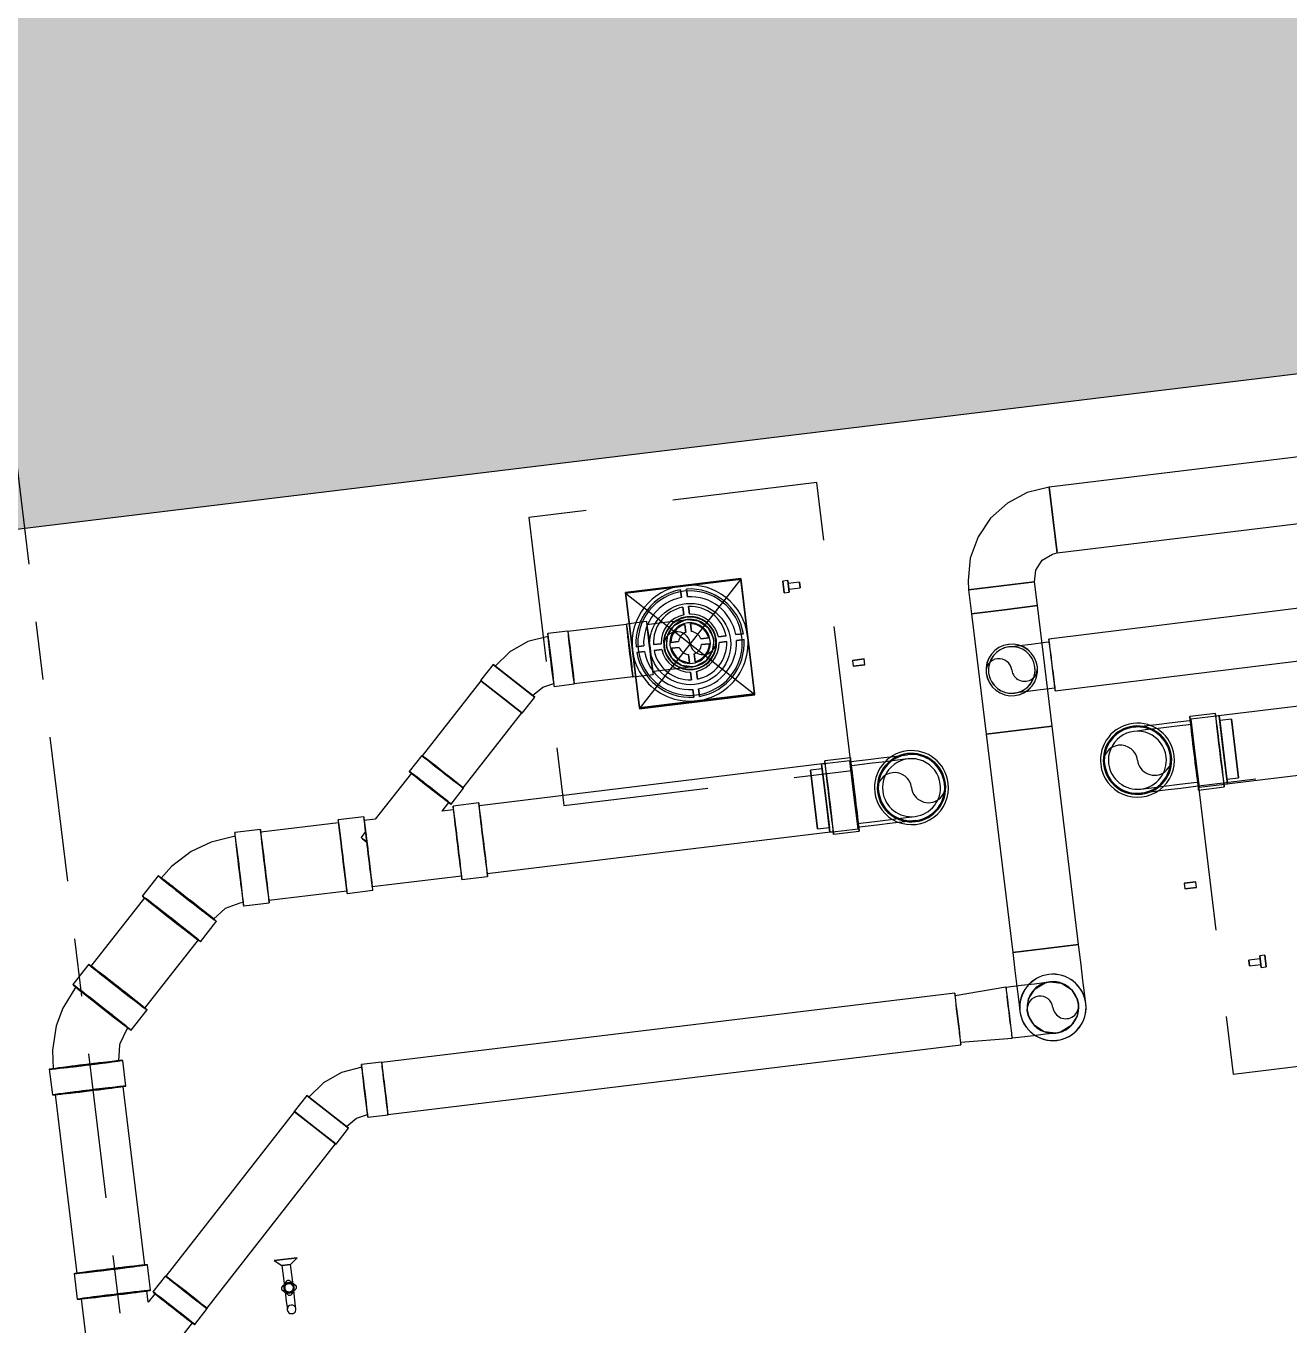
# Model space of a CAD drawing. Header units: millimetres. Extents: x 400392 to 401374, y 4543900 to 4544115.
# Drawn here: x 400461.43 to 400463.606, y 4544095.099 to 4544097.337 of the extents above; entities that cross this region are included whole.
import ezdxf

# ---------------------------------------------------------------- set-up
doc = ezdxf.new("R2010")
doc.units = ezdxf.units.MM
for name, pattern in [('AKS', [3, 2.5, -0.25, 0, -0.25]), ('CENTER', [2, 1.25, -0.25, 0.25, -0.25]), ('CIZGI', [0.4, 0.25, -0.15])]:
    doc.linetypes.add(name, pattern=pattern)
doc.layers.add('A-DETL-GENF', color=92, linetype='Continuous', lineweight=9)
for name, color, linetype in [('aks prota', 2, 'AKS'), ('kolon tarama prota', 252, 'Continuous'), ('perde prota', 1, 'Continuous'), ('PRT-MI-a_fit_drainage', 10, 'Continuous'), ('skesit prota', 7, 'Continuous')]:
    doc.layers.add(name, color=color, linetype=linetype)

# ---------------------------------------------------------------- blocks, each defined once
blk = doc.blocks.new('+24.06 mekanik')
at = {"layer": 'kolon tarama prota', "color": 253}
for p, q in [((2923.8, 171092.6), (2925.5, 165604.4)), ((3039.8, 165604.4), (3038.1, 171092.6)), ((3182.8, 167063.8), (3185.3, 165572.3)), ((3275.3, 165572.5), (3272.8, 167063.9)), ((3351.9, 166459.3), (3351.9, 165841.7)), ((3469.9, 165841.7), (3469.9, 166459.3)), ((3360, 165868.2), (3360, 165847.7)), ((3462, 165868.2), (3360, 165868.2)), ((3360, 165868.2), (3462, 165868.2)), ((3462, 165847.7), (3462, 165868.2)), ((3771, 165876), (3771, 165867.3)), ((3791, 165876), (3771, 165876)), ((3771, 165876), (3791, 165876)), ((3791, 165867.3), (3771, 165867.3)), ((3771, 165867.3), (3791, 165867.3)), ((3776, 165867.3), (3776, 165847.7)), ((3786, 165867.3), (3776, 165867.3)), ((3776, 165867.3), (3786, 165867.3)), ((3786, 165847.7), (3786, 165867.3)), ((3791, 165867.3), (3791, 165876)), ((3347.2, 165841.7), (3347.2, 165797.2)), ((3352, 165847.7), (3352, 165798.6)), ((3352, 165847.7), (3411, 165847.7)), ((3411, 165847.7), (3352, 165847.7)), ((3462, 165847.7), (3360, 165847.7)), ((3360, 165847.7), (3462, 165847.7)), ((3411, 165847.7), (3470, 165847.7)), ((3470, 165847.7), (3411, 165847.7)), ((3470, 165798.6), (3470, 165847.7)), ((3474.7, 165797.2), (3474.7, 165841.7)), ((3786, 165847.7), (3776, 165847.7)), ((3776, 165847.7), (3786, 165847.7)), ((3352, 165798.6), (3411, 165798.6)), ((3411, 165798.6), (3352, 165798.6)), ((3410.9, 165798.6), (3410.9, 165798.6)), ((3410.9, 165798.6), (3410.9, 165798.6)), ((3411, 165798.6), (3470, 165798.6)), ((3470, 165798.6), (3411, 165798.6)), ((3641, 165773.2), (3631, 165773.2)), ((3631, 165753.2), (3631, 165773.2)), ((3631, 165773.2), (3631, 165753.2)), ((3631, 165753.2), (3641, 165753.2)), ((3641, 165753.2), (3641, 165773.2)), ((3641, 165773.2), (3641, 165753.2)), ((3347.2, 165698.8), (3347.2, 165698.8)), ((3474.7, 165698.8), (3474.7, 165698.8)), ((2925.5, 165604.4), (2982.6, 165604.4)), ((2982.6, 165604.4), (2925.5, 165604.4)), ((2925.5, 165604.4), (3039.8, 165604.4)), ((3039.8, 165604.4), (2925.5, 165604.4)), ((2982.6, 165604.4), (3039.8, 165604.4)), ((3039.8, 165604.4), (2982.6, 165604.4)), ((3125.7, 165559.6), (3084.7, 165559.6)), ((3084.7, 165559.6), (3084.7, 165502.5)), ((3084.7, 165502.5), (3084.7, 165559.6)), ((3084.7, 165445.3), (3084.7, 165559.6)), ((3084.7, 165559.6), (3084.7, 165445.3)), ((3335.1, 165559.7), (3125.7, 165559.6)), ((3125.7, 165559.6), (3125.8, 165502.5)), ((3125.8, 165502.5), (3125.7, 165559.6)), ((3714.2, 165559.8), (3335.1, 165559.7)), ((3335.1, 165559.7), (3335.2, 165502.5)), ((3335.2, 165502.5), (3335.1, 165559.7)), ((3714.2, 165559.8), (3714.2, 165502.7)), ((3714.2, 165502.7), (3714.2, 165559.8)), ((3084.7, 165502.5), (3084.7, 165445.3)), ((3084.7, 165445.3), (3084.7, 165502.5)), ((3125.8, 165502.5), (3125.8, 165445.3)), ((3125.8, 165445.3), (3125.8, 165502.5)), ((3125.8, 165502.5), (3125.8, 165502.5)), ((3125.8, 165502.5), (3125.8, 165502.5)), ((3335.2, 165502.5), (3335.2, 165502.5)), ((3335.2, 165502.5), (3335.2, 165502.5)), ((3335.2, 165502.5), (3335.2, 165445.4)), ((3335.2, 165445.4), (3335.2, 165502.5)), ((3714.2, 165502.7), (3714.2, 165445.5)), ((3714.2, 165445.5), (3714.2, 165502.7)), ((3714.2, 165502.7), (3714.2, 165502.7)), ((3714.2, 165502.7), (3714.2, 165502.7)), ((3084.7, 165445.3), (3125.8, 165445.3)), ((3125.8, 165445.3), (3335.2, 165445.4)), ((3335.2, 165445.4), (3714.2, 165445.5)), ((3771.7, 165426.7), (3776, 165337.7)), ((3856.4, 165337.7), (3860.6, 165426.7)), ((3771.2, 165337.7), (3771.1, 164343)), ((3861.1, 164343), (3861.2, 165337.7)), ((3347.1, 165306.5), (3347.1, 165306.5)), ((3474.6, 165306.5), (3474.6, 165306.5)), ((3190.9, 165252.2), (3181, 165252.2)), ((3181, 165252.2), (3181, 165232.2)), ((3181, 165232.2), (3181, 165252.2)), ((3190.9, 165252.2), (3190.9, 165232.2)), ((3190.9, 165232.2), (3190.9, 165252.2)), ((3181, 165232.2), (3190.9, 165232.2)), ((3347.1, 165208.1), (3347.1, 165163.6)), ((3352, 165206.5), (3352, 165157.7)), ((3352, 165206.5), (3411, 165206.5)), ((3411, 165206.5), (3352, 165206.5)), ((3411, 165206.5), (3470, 165206.5)), ((3470, 165206.5), (3411, 165206.5)), ((3411, 165206.5), (3411, 165206.5)), ((3411, 165206.5), (3411, 165206.5)), ((3470, 165157.7), (3470, 165206.5)), ((3474.6, 165163.6), (3474.6, 165208.1)), ((3036, 165157.7), (3036, 165138)), ((3036, 165157.7), (3046, 165157.7)), ((3046, 165157.7), (3036, 165157.7)), ((3046, 165138), (3046, 165157.7)), ((3351.9, 165163.6), (3351.9, 164562.9)), ((3352, 165157.7), (3411, 165157.7)), ((3411, 165157.7), (3352, 165157.7)), ((3360, 165157.7), (3360, 165137.2)), ((3360, 165157.7), (3462, 165157.7)), ((3462, 165157.7), (3360, 165157.7)), ((3411, 165157.7), (3470, 165157.7)), ((3470, 165157.7), (3411, 165157.7)), ((3462, 165137.2), (3462, 165157.7)), ((3469.9, 164562.9), (3469.9, 165163.6)), ((3031, 165138), (3031, 165129.4)), ((3031, 165138), (3051, 165138)), ((3051, 165138), (3031, 165138)), ((3031, 165129.4), (3051, 165129.4)), ((3051, 165129.4), (3031, 165129.4)), ((3036, 165138), (3046, 165138)), ((3046, 165138), (3036, 165138)), ((3051, 165129.4), (3051, 165138)), ((3360, 165137.2), (3462, 165137.2)), ((3462, 165137.2), (3360, 165137.2)), ((3217.7, 165057.7), (3017.7, 165057.7)), ((3017.7, 165057.7), (3017.7, 164857.7)), ((3017.7, 164857.7), (3017.7, 165057.7)), ((3017.7, 165057.7), (3217.7, 165057.7)), ((3017.7, 165057.7), (3017.7, 165057.7)), ((3217.7, 164857.7), (3217.7, 165057.7)), ((3217.7, 165057.7), (3217.7, 164857.7)), ((3217.7, 165057.7), (3217.7, 165057.7)), ((3112.7, 165050.9), (3112.7, 165037.6)), ((3112.7, 165037.6), (3112.7, 165050.9)), ((3112.7, 165050.9), (3112.7, 165050.9)), ((3112.7, 165037.6), (3112.7, 165037.6)), ((3122.7, 165037.6), (3122.7, 165050.9)), ((3122.7, 165050.9), (3122.7, 165037.6)), ((3122.7, 165050.9), (3122.7, 165050.9)), ((3122.7, 165037.6), (3122.7, 165037.6)), ((3112.7, 165020.9), (3112.7, 165007.5)), ((3112.7, 165007.5), (3112.7, 165020.9)), ((3112.7, 165020.9), (3112.7, 165020.9)), ((3122.7, 165007.5), (3122.7, 165020.9)), ((3122.7, 165020.9), (3122.7, 165007.5)), ((3122.7, 165020.9), (3122.7, 165020.9)), ((3112.7, 165007.5), (3112.7, 165007.5)), ((3112.7, 164990.7), (3112.7, 164977.1)), ((3112.7, 164977.1), (3112.7, 164990.7)), ((3112.7, 164990.7), (3112.7, 164990.7)), ((3122.7, 165007.5), (3122.7, 165007.5)), ((3122.7, 164977.1), (3122.7, 164990.7)), ((3122.7, 164990.7), (3122.7, 164977.1)), ((3122.7, 164990.7), (3122.7, 164990.7)), ((3112.7, 164977.1), (3112.7, 164977.1)), ((3122.7, 164977.1), (3122.7, 164977.1)), ((3037.9, 164962.7), (3024.5, 164962.7)), ((3024.5, 164962.7), (3037.9, 164962.7)), ((3024.5, 164962.7), (3024.5, 164962.7)), ((3024.5, 164952.7), (3037.9, 164952.7)), ((3037.9, 164952.7), (3024.5, 164952.7)), ((3024.5, 164952.7), (3024.5, 164952.7)), ((3037.9, 164962.7), (3037.9, 164962.7)), ((3037.9, 164952.7), (3037.9, 164952.7)), ((3068, 164962.7), (3054.6, 164962.7)), ((3054.6, 164962.7), (3068, 164962.7)), ((3054.6, 164962.7), (3054.6, 164962.7)), ((3054.6, 164952.7), (3068, 164952.7)), ((3068, 164952.7), (3054.6, 164952.7)), ((3054.6, 164952.7), (3054.6, 164952.7)), ((3068, 164962.7), (3068, 164962.7)), ((3068, 164952.7), (3068, 164952.7)), ((3098.4, 164962.7), (3084.8, 164962.7)), ((3084.8, 164962.7), (3098.4, 164962.7)), ((3084.8, 164962.7), (3084.8, 164962.7)), ((3084.8, 164952.7), (3098.4, 164952.7)), ((3098.4, 164952.7), (3084.8, 164952.7)), ((3084.8, 164952.7), (3084.8, 164952.7)), ((3098.4, 164962.7), (3098.4, 164962.7)), ((3098.4, 164952.7), (3098.4, 164952.7)), ((3150.7, 164962.7), (3137.1, 164962.7)), ((3137.1, 164962.7), (3150.7, 164962.7)), ((3137.1, 164962.7), (3137.1, 164962.7)), ((3137.1, 164952.7), (3150.7, 164952.7)), ((3150.7, 164952.7), (3137.1, 164952.7)), ((3137.1, 164952.7), (3137.1, 164952.7)), ((3150.7, 164962.7), (3150.7, 164962.7)), ((3150.7, 164952.7), (3150.7, 164952.7)), ((3180.9, 164962.7), (3167.5, 164962.7)), ((3167.5, 164962.7), (3180.9, 164962.7)), ((3167.5, 164962.7), (3167.5, 164962.7)), ((3167.5, 164952.7), (3180.9, 164952.7)), ((3180.9, 164952.7), (3167.5, 164952.7)), ((3167.5, 164952.7), (3167.5, 164952.7)), ((3180.9, 164962.7), (3180.9, 164962.7)), ((3180.9, 164952.7), (3180.9, 164952.7)), ((3210.9, 164962.7), (3197.6, 164962.7)), ((3197.6, 164962.7), (3210.9, 164962.7)), ((3197.6, 164962.7), (3197.6, 164962.7)), ((3197.6, 164952.7), (3210.9, 164952.7)), ((3210.9, 164952.7), (3197.6, 164952.7)), ((3197.6, 164952.7), (3197.6, 164952.7)), ((3210.9, 164962.7), (3210.9, 164962.7)), ((3210.9, 164952.7), (3210.9, 164952.7)), ((3112.7, 164938.4), (3112.7, 164924.8)), ((3112.7, 164924.8), (3112.7, 164938.4)), ((3112.7, 164938.4), (3112.7, 164938.4)), ((3112.7, 164924.8), (3112.7, 164924.8)), ((3122.7, 164924.8), (3122.7, 164938.4)), ((3122.7, 164938.4), (3122.7, 164924.8)), ((3122.7, 164938.4), (3122.7, 164938.4)), ((3122.7, 164924.8), (3122.7, 164924.8)), ((3112.7, 164908), (3112.7, 164894.6)), ((3112.7, 164894.6), (3112.7, 164908)), ((3112.7, 164908), (3112.7, 164908)), ((3122.7, 164894.6), (3122.7, 164908)), ((3122.7, 164908), (3122.7, 164894.6)), ((3122.7, 164908), (3122.7, 164908)), ((3071.9, 164887.9), (3071.9, 164852.9)), ((3112.7, 164894.6), (3112.7, 164894.6)), ((3122.7, 164894.6), (3122.7, 164894.6)), ((3163.5, 164852.9), (3163.5, 164887.9)), ((3017.7, 164857.7), (3217.7, 164857.7)), ((3217.7, 164857.7), (3017.7, 164857.7)), ((3017.7, 164857.7), (3017.7, 164857.7)), ((3112.7, 164877.9), (3112.7, 164864.5)), ((3112.7, 164864.5), (3112.7, 164877.9)), ((3112.7, 164877.9), (3112.7, 164877.9)), ((3112.7, 164864.5), (3112.7, 164864.5)), ((3122.7, 164864.5), (3122.7, 164877.9)), ((3122.7, 164877.9), (3122.7, 164864.5)), ((3122.7, 164877.9), (3122.7, 164877.9)), ((3122.7, 164864.5), (3122.7, 164864.5)), ((3217.7, 164857.7), (3217.7, 164857.7)), ((3072.7, 164852.9), (3072.7, 164751.2)), ((3162.7, 164751.2), (3162.7, 164852.9)), ((3071.9, 164751.2), (3071.9, 164716.2)), ((3163.5, 164716.2), (3163.5, 164751.2)), ((3113.4, 164616.2), (3178.1, 164680.9)), ((3178.1, 164680.9), (3113.4, 164616.2)), ((3116.8, 164619.6), (3174.7, 164677.5)), ((3174.7, 164677.5), (3116.8, 164619.6)), ((3202.8, 164656.2), (3178.1, 164680.9)), ((3138.1, 164591.4), (3202.8, 164656.2)), ((3202.8, 164656.2), (3138.1, 164591.4)), ((3202.3, 164655.6), (3170.5, 164623.8)), ((3170.5, 164623.8), (3202.3, 164655.6)), ((3318.3, 164539.6), (3202.3, 164655.6)), ((3113.3, 164616.2), (3138.1, 164591.4)), ((3170.5, 164623.8), (3138.7, 164592)), ((3138.7, 164592), (3170.5, 164623.8)), ((3138.7, 164592), (3254.6, 164476)), ((3347.1, 164562.9), (3347.1, 164518.4)), ((3474.6, 164518.4), (3474.6, 164562.9)), ((3318.3, 164539.6), (3286.5, 164507.8)), ((3286.5, 164507.8), (3318.3, 164539.6)), ((3343.6, 164515.4), (3318.8, 164540.2)), ((3286.5, 164507.8), (3254.6, 164476)), ((3254.6, 164476), (3286.5, 164507.8)), ((3353.7, 164498.5), (3340.2, 164512)), ((3353.7, 164518.4), (3353.7, 164498.4)), ((3468, 164363.5), (3468, 164518.4)), ((3254.1, 164475.4), (3278.8, 164450.7)), ((3282.2, 164454.1), (3353.7, 164382.6)), ((3353.7, 164382.6), (3353.7, 164363.5)), ((3391.1, 164363.2), (3390.9, 164363.8)), ((3347.1, 164363.5), (3347.1, 164319.1)), ((3372.8, 164363.5), (3381.9, 164354.4)), ((3474.6, 164319.1), (3474.6, 164363.5)), ((3770.3, 164343), (3770.3, 164308)), ((3861.9, 164308), (3861.9, 164343)), ((3351.9, 164319.1), (3351.9, 164183.9)), ((3469.9, 164183.9), (3469.9, 164319.1)), ((3811.7, 164208), (3876.5, 164272.7)), ((3876.5, 164272.7), (3811.7, 164208)), ((3815.2, 164211.4), (3873.1, 164269.3)), ((3873.1, 164269.3), (3815.2, 164211.4)), ((3901.2, 164248), (3876.5, 164272.7)), ((3836.5, 164183.2), (3901.2, 164248)), ((3901.2, 164248), (3836.5, 164183.2)), ((3900.7, 164247.4), (3868.9, 164215.6)), ((3868.9, 164215.6), (3900.7, 164247.4)), ((4155.2, 163992.9), (3900.7, 164247.4)), ((3811.7, 164208), (3836.5, 164183.2)), ((3868.9, 164215.6), (3837, 164183.8)), ((3837, 164183.8), (3868.9, 164215.6)), ((3347.1, 164183.9), (3347.1, 164139.5)), ((3474.6, 164139.5), (3474.6, 164183.9)), ((3837, 164183.8), (4091.5, 163929.3)), ((4097.6, 164145.2), (4087.6, 164157.7)), ((4087.6, 164157.7), (4087.6, 164117.7)), ((4087.6, 164117.7), (4087.6, 164157.7)), ((4137.2, 164145.2), (4097.6, 164145.2)), ((4097.6, 164145.2), (4097.6, 164130.2)), ((4097.6, 164130.2), (4097.6, 164145.2)), ((4097.6, 164130.2), (4097.6, 164145.2)), ((4097.6, 164145.2), (4097.6, 164130.2)), ((4159.5, 164145.2), (4137.2, 164145.2)), ((4087.6, 164117.7), (4097.6, 164130.2)), ((4097.6, 164130.2), (4137.2, 164130.2)), ((4137.2, 164130.2), (4159.5, 164130.2)), ((3526.7, 164058.2), (3495.2, 164089.7)), ((3629, 163949.2), (3523.3, 164054.9)), ((3405.1, 163999.5), (3436.5, 163968.1)), ((4155.2, 163992.9), (4123.4, 163961.1)), ((4123.4, 163961.1), (4155.2, 163992.9)), ((4180.5, 163968.8), (4155.7, 163993.5)), ((3439.9, 163971.4), (3545.6, 163865.7)), ((4123.4, 163961.1), (4091.5, 163929.3)), ((4091.5, 163929.3), (4123.4, 163961.1)), ((4248.5, 163893.9), (4177.1, 163965.3)), ((3663.8, 163921.1), (3632.4, 163952.5)), ((4091, 163928.7), (4115.7, 163904)), ((3758.1, 163900.5), (3713.6, 163900.5)), ((4068.3, 163895.7), (3758.1, 163895.7)), ((4112.7, 163900.5), (4068.3, 163900.5)), ((4132.7, 163893.9), (4112.7, 163893.9)), ((4119.1, 163907.4), (4132.7, 163893.8)), ((3542.2, 163862.4), (3573.7, 163830.9)), ((3713.6, 163773), (3758.1, 163773)), ((3758.1, 163777.7), (4068.3, 163777.7)), ((4068.3, 163773), (4112.7, 163773)), ((4112.7, 163779.6), (4267.6, 163779.6))]:
    blk.add_line(p, q, dxfattribs=at)
at = {"layer": 'kolon tarama prota', "color": 253, "flags": 128}
for points in [[(3353.8, 165698.8), (3353.8, 165703.5), (3353.8, 165717.3), (3353.8, 165738.7), (3353.8, 165765.8), (3353.8, 165795.9), (3353.8, 165797.2)], [(3360.9, 165798.6), (3360.9, 165768.3), (3360.9, 165740.8), (3360.9, 165718.7), (3360.9, 165704.2), (3360.9, 165698.7), (3360.9, 165698.6)], [(3460.9, 165698.6), (3460.9, 165703.4), (3460.9, 165717.1), (3460.9, 165738.5), (3460.9, 165765.6), (3460.9, 165795.9), (3460.9, 165798.6)], [(3468.1, 165797.2), (3468.1, 165767), (3468.1, 165739.7), (3468.1, 165718), (3468.1, 165703.9), (3468.1, 165698.8), (3468.1, 165698.8)], [(2925.5, 165604.4), (2930.2, 165565.9), (2944.2, 165529.6), (2966.5, 165497.8), (2995.8, 165472.4), (3030.5, 165454.8), (3068.3, 165446.2), (3084.7, 165445.3)], [(3084.7, 165559.6), (3064.7, 165564.3), (3048.9, 165577.3), (3040.6, 165596.1), (3039.8, 165604.4)], [(3270.6, 165572.5), (3270.6, 165547.2), (3270.6, 165525.3), (3270.7, 165509.9), (3270.7, 165502.9), (3270.7, 165502.6)], [(3190.3, 165502.4), (3190.2, 165507.2), (3190.2, 165520.7), (3190.2, 165541.1), (3190.1, 165565.9), (3190.1, 165572.4)], [(3816.2, 165559.8), (3811.5, 165559.8), (3797.7, 165559.8), (3776.2, 165559.8), (3749, 165559.8), (3718.6, 165559.8), (3714.2, 165559.8)], [(3771.8, 165502.7), (3776.4, 165522.5), (3789.5, 165538.2), (3808.2, 165546.4), (3816.2, 165547.1)], [(3816.2, 165547.1), (3836.1, 165542.5), (3851.7, 165529.4), (3859.9, 165510.7), (3860.7, 165502.7)], [(3771.7, 165426.7), (3771.8, 165453.2), (3771.8, 165476.3), (3771.8, 165493.2), (3771.8, 165501.8), (3771.8, 165502.7)], [(3816.2, 165458.2), (3796.4, 165462.9), (3780.7, 165476), (3772.5, 165494.6), (3771.8, 165502.7)], [(3860.7, 165502.7), (3856, 165482.8), (3842.9, 165467.2), (3824.2, 165459), (3816.2, 165458.2)], [(3860.7, 165502.7), (3860.7, 165498), (3860.7, 165484.4), (3860.7, 165463.7), (3860.6, 165438.3), (3860.6, 165426.7)], [(3714.2, 165445.5), (3744.9, 165445.5), (3772.8, 165445.5), (3795.2, 165445.5), (3810.1, 165445.5), (3816.1, 165445.5), (3816.2, 165445.5)], [(3353.7, 165208.1), (3353.7, 165238.3), (3353.7, 165265.6), (3353.7, 165287.3), (3353.7, 165301.4), (3353.7, 165306.5), (3353.7, 165306.5)], [(3361, 165306.5), (3361, 165301.8), (3361, 165288.1), (3361, 165266.6), (3361, 165239.5), (3361, 165209.3), (3361, 165206.5)], [(3461, 165206.5), (3461, 165236.9), (3461, 165264.4), (3461, 165286.4), (3461, 165300.9), (3461, 165306.5), (3461, 165306.5)], [(3468, 165306.5), (3468, 165301.8), (3468, 165288.1), (3468, 165266.6), (3468, 165239.6), (3468, 165209.4), (3468, 165208.1)], [(3076.8, 164957.7), (3081.4, 164976.7), (3094.4, 164991.4), (3112.6, 164998.4), (3117.7, 164998.7)], [(3117.7, 164998.7), (3136.7, 164994), (3151.4, 164981.1), (3158.4, 164962.8), (3158.7, 164957.7)], [(3076.8, 164887.9), (3076.8, 164913.3), (3076.8, 164935.1), (3076.8, 164950.5), (3076.8, 164957.5), (3076.8, 164957.7)], [(3117.7, 164916.8), (3098.7, 164921.5), (3084.1, 164934.4), (3077.1, 164952.7), (3076.8, 164957.7)], [(3158.7, 164957.7), (3154, 164938.7), (3141.1, 164924.1), (3122.8, 164917.1), (3117.7, 164916.8)], [(3158.7, 164957.7), (3158.7, 164953), (3158.7, 164939.5), (3158.7, 164919), (3158.7, 164894.2), (3158.7, 164887.9)], [(3076.7, 164716.2), (3081.5, 164680.5), (3095.4, 164647.3), (3116.8, 164619.6)], [(3174.7, 164677.5), (3162.3, 164696.5), (3158.7, 164716.2)], [(3775.1, 164308), (3779.9, 164272.3), (3793.7, 164239.2), (3815.1, 164211.4)], [(3873.1, 164269.3), (3860.7, 164288.3), (3857.1, 164308)], [(4174.5, 164145.2), (4170, 164145.2), (4159.5, 164145.2)], [(3353.7, 164139.5), (3358.5, 164097.1), (3370.5, 164061.1)], [(3474.8, 164107.9), (3468.2, 164134), (3468, 164139.5)], [(4159.5, 164130.2), (4170.2, 164130.2), (4174.5, 164130.2)], [(3490.6, 164085), (3475.1, 164107.1), (3474.8, 164107.9)], [(3370.5, 164061.1), (3392.2, 164024.4), (3409.8, 164004.2)], [(3684.2, 163899.7), (3661.5, 163914.2), (3659.1, 163916.4)], [(3713.6, 163893.9), (3687.1, 163898.6), (3684.2, 163899.7)], [(3578.3, 163835.6), (3611.6, 163809), (3640.6, 163794)], [(3640.6, 163794), (3681.5, 163782.3), (3713.6, 163779.6)]]:
    blk.add_lwpolyline(points, dxfattribs=at)
at = {"layer": 'kolon tarama prota', "color": 253}
for centre, radius, start, end in [((3410.9, 165698.8), 63.8, 90.0004, 270.0004), ((3410.9, 165698.8), 63.8, 90.0004, 270.0004), ((3410.9, 165698.8), 59, 0, 180), ((3410.9, 165698.8), 57.2, 90.0004, 270.0004), ((3410.9, 165698.8), 63.8, 270.0004, 90.0004), ((3410.9, 165698.8), 63.8, 270.0004, 90.0004), ((3410.9, 165728.3), 29.5, 270, 90), ((3410.9, 165698.8), 57.1, 270.0004, 90.0004), ((3410.9, 165698.6), 50, 90.0024, 270.0024), ((3410.9, 165698.6), 50, 270.0024, 90.0024), ((3410.9, 165698.8), 59, 180, 0), ((3410.9, 165669.3), 29.5, 90, 270), ((3816.2, 165502.7), 57.1, 0.0179, 180.0179), ((3816.2, 165502.7), 57.2, 90.0179, 270.0179), ((3816.2, 165502.7), 57.2, 270.0179, 90.0179), ((3230.5, 165502.5), 44.5, 0, 180), ((3230.5, 165502.5), 44.4, 0.0179, 180.0179), ((3230.5, 165502.5), 44.5, 0, 180), ((3230.5, 165502.5), 40.2, 90.097, 270.097), ((3230.5, 165502.5), 40.2, 0, 180), ((3230.5, 165502.5), 40.2, 270.097, 90.097), ((3230.5, 165524.7), 22.2, 270, 90), ((3816.2, 165502.7), 44.5, 0, 180), ((3816.2, 165502.7), 44.4, 90.0179, 270.0179), ((3816.2, 165502.7), 44.5, 89.9951, 269.9951), ((3816.2, 165524.9), 22.2, 270, 90), ((3816.2, 165502.7), 44.5, 270.0179, 90.0179), ((3816.2, 165502.7), 44.4, 269.9951, 89.9951), ((3230.5, 165502.5), 44.4, 180, 0), ((3230.5, 165502.5), 44.5, 180.0179, 0.0179), ((3230.5, 165502.5), 44.4, 180, 0), ((3230.5, 165502.5), 40.2, 180, 0), ((3230.5, 165480.3), 22.2, 90, 270), ((3816.2, 165502.7), 57.1, 180.0179, 0.0179), ((3816.2, 165502.7), 44.5, 180, 0), ((3816.2, 165480.5), 22.2, 90, 270), ((3410.9, 165306.5), 63.8, 90.0004, 270.0004), ((3410.9, 165306.5), 63.8, 90.0004, 270.0004), ((3410.9, 165306.5), 59, 0, 180), ((3410.9, 165306.5), 57.2, 90.0004, 270.0004), ((3411, 165306.5), 50, 90.0024, 270.0024), ((3410.9, 165306.5), 63.8, 270.0004, 90.0004), ((3410.9, 165306.5), 63.8, 270.0004, 90.0004), ((3410.9, 165336), 29.5, 270, 90), ((3410.9, 165306.5), 57.2, 270.0004, 90.0004), ((3411, 165306.5), 50, 270.0024, 90.0024), ((3410.9, 165306.5), 59, 180, 0), ((3410.9, 165277), 29.5, 90, 270), ((3117.7, 164957.7), 100, 89.9991, 269.9991), ((3117.7, 164957.7), 100, 89.9991, 269.9991), ((3117.7, 164957.7), 100, 269.9991, 89.9991), ((3117.7, 164957.7), 100, 269.9991, 89.9991), ((3117.7, 164957.7), 93.3, 93.07, 176.9283), ((3117.7, 164957.7), 93.3, 93.07, 176.9283), ((3117.7, 164957.7), 90, 89.9991, 269.9991), ((3117.7, 164957.7), 90, 89.9991, 269.9991), ((3117.7, 164957.7), 80, 93.5825, 176.4158), ((3117.7, 164957.7), 80, 93.5825, 176.4158), ((3117.7, 164957.7), 90, 269.9991, 89.9991), ((3117.7, 164957.7), 90, 269.9991, 89.9991), ((3117.7, 164957.7), 93.3, 3.07, 86.9283), ((3117.7, 164957.7), 93.3, 3.07, 86.9283), ((3117.7, 164957.7), 80, 3.5825, 86.4158), ((3117.7, 164957.7), 80, 3.5825, 86.4158), ((3117.7, 164957.7), 63.3, 94.5272, 175.4711), ((3117.7, 164957.7), 63.3, 94.5272, 175.4711), ((3117.7, 164957.7), 63.3, 4.5272, 85.4711), ((3117.7, 164957.7), 63.3, 4.5272, 85.4711), ((3117.7, 164957.7), 50, 95.7383, 174.26), ((3117.7, 164957.7), 50, 95.7383, 174.26), ((3117.7, 164957.7), 45.8, 89.9991, 269.9991), ((3117.7, 164957.7), 45.8, 89.9991, 269.9991), ((3117.7, 164957.7), 45, 0, 180), ((3117.7, 164957.7), 41, 89.9991, 269.9991), ((3117.7, 164957.7), 35, 89.9991, 269.9991), ((3117.7, 164957.7), 35, 89.9991, 269.9991), ((3117.7, 164957.7), 33.3, 98.6261, 171.3722), ((3117.7, 164957.7), 33.3, 98.6261, 171.3722), ((3117.7, 164957.7), 45.8, 269.9991, 89.9991), ((3117.7, 164957.7), 45.8, 269.9991, 89.9991), ((3117.7, 164980.2), 22.5, 270, 90), ((3117.7, 164957.7), 41, 269.9991, 89.9991), ((3117.7, 164957.7), 35, 269.9991, 89.9991), ((3117.7, 164957.7), 35, 269.9991, 89.9991), ((3117.7, 164957.7), 50, 5.7383, 84.26), ((3117.7, 164957.7), 50, 5.7383, 84.26), ((3117.7, 164957.7), 33.3, 8.6261, 81.3722), ((3117.7, 164957.7), 33.3, 8.6261, 81.3722), ((3117.7, 164957.7), 20, 104.4766, 165.5216), ((3117.7, 164957.7), 20, 104.4766, 165.5216), ((3117.7, 164957.7), 20, 14.4766, 75.5216), ((3117.7, 164957.7), 20, 14.4766, 75.5216), ((3117.7, 164957.7), 93.3, 183.07, 266.9283), ((3117.7, 164957.7), 93.3, 183.07, 266.9283), ((3117.7, 164957.7), 80, 183.5825, 266.4158), ((3117.7, 164957.7), 80, 183.5825, 266.4158), ((3117.7, 164957.7), 63.3, 184.5272, 265.4711), ((3117.7, 164957.7), 63.3, 184.5272, 265.4711), ((3117.7, 164957.7), 50, 185.7383, 264.26), ((3117.7, 164957.7), 50, 185.7383, 264.26), ((3117.7, 164957.7), 45, 180, 0), ((3117.7, 164957.7), 33.3, 188.6261, 261.3722), ((3117.7, 164957.7), 33.3, 188.6261, 261.3722), ((3117.7, 164935.2), 22.5, 90, 270), ((3117.7, 164957.7), 20, 194.4766, 255.5216), ((3117.7, 164957.7), 20, 194.4766, 255.5216), ((3117.7, 164957.7), 33.3, 278.6261, 351.3722), ((3117.7, 164957.7), 20, 284.4766, 345.5216), ((3117.7, 164957.7), 63.3, 274.5272, 355.4711), ((3117.7, 164957.7), 50, 275.7383, 354.26), ((3117.7, 164957.7), 93.3, 273.07, 356.9283), ((3117.7, 164957.7), 80, 273.5825, 356.4158), ((3117.7, 164957.7), 20, 284.4766, 345.5216), ((3117.7, 164957.7), 33.3, 278.6261, 351.3722), ((3117.7, 164957.7), 50, 275.7383, 354.26), ((3117.7, 164957.7), 63.3, 274.5272, 355.4711), ((3117.7, 164957.7), 80, 273.5825, 356.4158), ((3117.7, 164957.7), 93.3, 273.07, 356.9283), ((4137.2, 164137.7), 9.09, 0, 180), ((4137.2, 164137.7), 7.5, 90, 180), ((4137.2, 164137.7), 12.8, 80.2428, 99.7572), ((4137.2, 164137.7), 7.5, 0, 90), ((4174.5, 164137.7), 7.5, 90, 270), ((4174.5, 164137.7), 7.5, 270, 90), ((4137.2, 164137.7), 12.8, 170.2428, 180), ((4137.2, 164137.7), 12.8, 180, 189.7572), ((4137.2, 164137.7), 9.09, 180, 0), ((4137.2, 164137.7), 7.5, 180, 270), ((4137.2, 164137.7), 12.8, 260.2428, 279.7572), ((4137.2, 164137.7), 7.5, 270, 0), ((4137.2, 164137.7), 12.8, 0, 9.7572), ((4137.2, 164137.7), 12.8, 350.2428, 0)]:
    blk.add_arc(centre, radius, start, end, dxfattribs=at)
for centre, major_axis, ratio, start_param, end_param in [((3410.9, 165841.7), (63.8, 0), 0.009759, 1.570796, 4.712389), ((3410.9, 165841.7), (59, 0), 0.009759, 1.570796, 3.141593), ((3410.9, 165841.7), (59, 0), 0.009759, 3.141593, 4.712389), ((3410.9, 165841.7), (63.8, 0), 0.009759, 4.712389, 7.853982), ((3410.9, 165841.7), (59, 0), 0.009759, 0, 1.570796), ((3410.9, 165841.7), (59, 0), 0.009759, 4.712389, 6.283185), ((3410.9, 165797.2), (63.8, 0), 0.009759, 1.570796, 4.712389), ((3410.9, 165797.2), (57.1, 0), 0.009759, 1.570796, 4.712389), ((3410.9, 165797.2), (57.1, 0), 0.009759, 4.712389, 7.853982), ((3410.9, 165797.2), (63.8, 0), 0.009759, 4.712389, 7.853982), ((3230.3, 165572.4), (45, 0.1), 0.010031, 1.570796, 3.141593), ((3230.3, 165572.4), (40.2, 0.1), 0.010033, 1.570796, 4.712389), ((3230.3, 165572.4), (45, 0.1), 0.010031, 0, 1.570796), ((3230.3, 165572.4), (40.2, 0.1), 0.010033, 4.712389, 7.853982), ((3230.3, 165572.4), (45, 0.1), 0.010031, 4.712389, 6.283185), ((3230.3, 165572.4), (45, 0.1), 0.010031, 3.141593, 4.712389), ((3816.2, 165426.7), (-44.4, 0), 0.01239, 4.712389, 7.853982), ((3816.2, 165426.7), (-44.4, 0), 0.01239, 1.570796, 4.712389), ((3816.2, 165337.7), (-45, 0), 0.01239, 4.712389, 6.283185), ((3816.2, 165337.7), (-45, 0), 0.01239, 0, 1.570796), ((3816.2, 165337.7), (-45, 0), 0.01239, 3.141593, 4.712389), ((3816.2, 165337.7), (-45, 0), 0.01239, 1.570796, 3.141593), ((3410.9, 165208.1), (63.8, 0), 0.009759, 1.570796, 4.712389), ((3410.9, 165208.1), (57.1, 0), 0.009759, 1.570796, 4.712389), ((3410.9, 165208.1), (63.8, 0), 0.009759, 4.712389, 7.853982), ((3410.9, 165208.1), (57.1, 0), 0.009759, 4.712389, 7.853982), ((3410.9, 165163.6), (63.8, 0), 0.009759, 1.570796, 4.712389), ((3410.9, 165163.6), (-59, 0), 0.009759, 4.712389, 6.283185), ((3410.9, 165163.6), (-59, 0), 0.009759, 0, 1.570796), ((3410.9, 165163.6), (63.8, 0), 0.009759, 4.712389, 7.853982), ((3410.9, 165163.6), (-59, 0), 0.009759, 3.141593, 4.712389), ((3410.9, 165163.6), (-59, 0), 0.009759, 1.570796, 3.141593), ((3117.7, 164887.9), (-45.8, 0), 0.018422, 4.712389, 7.853982), ((3117.7, 164887.9), (-41, 0), 0.018422, 4.712389, 7.853982), ((3117.7, 164887.9), (-45.8, 0), 0.018422, 1.570796, 4.712389), ((3117.7, 164887.9), (-41, 0), 0.018422, 1.570796, 4.712389), ((3117.7, 164852.9), (-45.8, 0), 0.018422, 4.712389, 7.853982), ((3117.7, 164852.9), (-45, 0), 0.018422, 4.712389, 6.283185), ((3117.7, 164852.9), (-45, 0), 0.018422, 0, 1.570796), ((3117.7, 164852.9), (-45, 0), 0.018422, 3.141593, 4.712389), ((3117.7, 164852.9), (-45.8, 0), 0.018422, 1.570796, 4.712389), ((3117.7, 164852.9), (-45, 0), 0.018422, 1.570796, 3.141593), ((3117.7, 164751.2), (-45.8, 0), 0.018422, 6.264766, 9.406359), ((3117.7, 164751.2), (-45.8, 0), 0.018422, 3.123174, 6.264766), ((3117.7, 164751.2), (-45, 0), 0.018422, 4.712389, 6.283185), ((3117.7, 164751.2), (-45, 0), 0.018422, 0, 1.570796), ((3117.7, 164751.2), (-45, 0), 0.018422, 3.141593, 4.712389), ((3117.7, 164751.2), (-45, 0), 0.018422, 1.570796, 3.141593), ((3117.7, 164716.2), (-45.8, 0), 0.018422, 6.264766, 9.406359), ((3117.7, 164716.2), (-45.8, 0), 0.018422, 3.123174, 6.264766), ((3117.7, 164716.2), (-41, 0), 0.018422, 6.264766, 9.406359), ((3117.7, 164716.2), (-41, 0), 0.018422, 3.123174, 6.264766), ((3410.9, 164562.9), (-63.8, 0), 0.009759, 3.145975, 6.287568), ((3410.9, 164562.9), (-63.8, 0), 0.009759, 0.004382, 3.145975), ((3410.9, 164562.9), (-59, 0), 0.009759, 4.712389, 6.283185), ((3410.9, 164562.9), (-59, 0), 0.009759, 0, 1.570796), ((3410.9, 164562.9), (-59, 0), 0.009759, 3.141593, 4.712389), ((3410.9, 164562.9), (-59, 0), 0.009759, 1.570796, 3.141593), ((3286.5, 164507.8), (32.4, 32.4), 0.009999, 6.279383, 9.420975), ((3286.5, 164507.8), (32.4, 32.4), 0.009999, 3.13779, 6.279383), ((3311.2, 164483.1), (32.4, 32.4), 0.009999, 6.279383, 9.420975), ((3311.2, 164483.1), (32.4, 32.4), 0.009999, 3.13779, 6.279383), ((3311.2, 164483.1), (29, 29), 0.009999, 6.279383, 9.420975), ((3311.2, 164483.1), (29, 29), 0.009999, 3.13779, 6.279383), ((3410.9, 164518.4), (-63.8, 0), 0.009759, 3.145975, 6.287568), ((3410.9, 164518.4), (-63.8, 0), 0.009759, 0.004382, 3.145975), ((3410.9, 164518.4), (-57.1, 0), 0.009759, 3.145975, 6.287568), ((3410.9, 164518.4), (-57.1, 0), 0.009759, 0.004382, 3.145975), ((3410.9, 164363.5), (-63.8, 0), 0.009759, 3.145975, 6.287568), ((3410.9, 164363.5), (-57.1, 0), 0.009759, 3.145975, 6.287568), ((3410.9, 164383.4), (29, 29), 0.009999, 2.32314, 3.13779), ((3410.9, 164363.5), (-63.8, 0), 0.009759, 0.004382, 3.145975), ((3410.9, 164363.5), (-57.1, 0), 0.009759, 0.004382, 3.145975), ((3410.9, 164383.4), (29, 29), 0.009999, 3.13779, 3.95244), ((3816.1, 164343), (-45.8, 0), 0.01239, 6.270798, 9.41239), ((3816.1, 164343), (-45.8, 0), 0.01239, 3.129205, 6.270798), ((3816.1, 164343), (-45, 0), 0.01239, 4.712389, 6.283185), ((3816.1, 164343), (-45, 0), 0.01239, 0, 1.570796), ((3816.1, 164343), (-45, 0), 0.01239, 3.141593, 4.712389), ((3816.1, 164343), (-45, 0), 0.01239, 1.570796, 3.141593), ((3410.9, 164319.1), (-63.8, 0), 0.009759, 3.145975, 6.287568), ((3410.9, 164319.1), (-63.8, 0), 0.009759, 0.004382, 3.145975), ((3410.9, 164319.1), (-59, 0), 0.009759, 4.712389, 6.283185), ((3410.9, 164319.1), (-59, 0), 0.009759, 0, 1.570796), ((3410.9, 164319.1), (-59, 0), 0.009759, 3.141593, 4.712389), ((3410.9, 164319.1), (-59, 0), 0.009759, 1.570796, 3.141593), ((3816.1, 164308), (-45.8, 0), 0.01239, 6.270798, 9.41239), ((3816.1, 164308), (-45.8, 0), 0.01239, 3.129205, 6.270798), ((3816.1, 164308), (-41, 0), 0.01239, 6.270798, 9.41239), ((3816.1, 164308), (-41, 0), 0.01239, 3.129205, 6.270798), ((3410.9, 164183.9), (-63.8, 0), 0.009759, 3.145975, 6.287568), ((3410.9, 164183.9), (-63.8, 0), 0.009759, 0.004382, 3.145975), ((3410.9, 164183.9), (-59, 0), 0.009759, 4.712389, 6.283185), ((3410.9, 164183.9), (-59, 0), 0.009759, 0, 1.570796), ((3410.9, 164183.9), (-59, 0), 0.009759, 3.141593, 4.712389), ((3410.9, 164183.9), (-59, 0), 0.009759, 1.570796, 3.141593), ((3410.9, 164139.5), (-63.8, 0), 0.009759, 3.145975, 6.287568), ((3410.9, 164139.5), (-57.1, 0), 0.009759, 3.145975, 6.287568), ((3410.9, 164139.5), (-63.8, 0), 0.009759, 0.004382, 3.145975), ((3410.9, 164139.5), (-57.1, 0), 0.009759, 0.004382, 3.145975), ((3450.2, 164044.6), (45.1, 45.1), 0.01, 6.279383, 9.420976), ((3450.2, 164044.6), (45.1, 45.1), 0.01, 3.13779, 6.279383), ((3450.2, 164044.6), (40.4, 40.4), 0.01, 6.279383, 9.420976), ((3450.2, 164044.6), (40.4, 40.4), 0.01, 3.13779, 6.279383), ((3481.6, 164013.2), (45.1, 45.1), 0.01, 6.279383, 9.420976), ((3481.6, 164013.2), (45.1, 45.1), 0.01, 3.13779, 6.279383), ((3481.6, 164013.2), (41.7, 41.7), 0.01, 0, 1.570796), ((3481.6, 164013.2), (41.7, 41.7), 0.01, 4.712389, 6.283185), ((3481.6, 164013.2), (41.7, 41.7), 0.01, 1.570796, 3.141593), ((3481.6, 164013.2), (41.7, 41.7), 0.01, 3.141593, 4.712389), ((4123.4, 163961.1), (32.4, 32.4), 0.009999, 0.004155, 3.145748), ((4123.4, 163961.1), (32.4, 32.4), 0.009999, 3.145748, 6.287341), ((4148.1, 163936.4), (32.4, 32.4), 0.009999, 0.004155, 3.145748), ((4148.1, 163936.4), (32.4, 32.4), 0.009999, 3.145748, 6.287341), ((4148.1, 163936.4), (29, 29), 0.009999, 0.004155, 3.145748), ((4148.1, 163936.4), (29, 29), 0.009999, 3.145748, 6.287341), ((3587.3, 163907.4), (45.1, 45.1), 0.01, 0.004155, 3.145748), ((3587.3, 163907.4), (45.1, 45.1), 0.01, 3.145748, 6.28734), ((3587.3, 163907.4), (41.7, 41.7), 0.01, 0, 1.570796), ((3587.3, 163907.4), (41.7, 41.7), 0.01, 4.712389, 6.283185), ((3618.7, 163876), (45.1, 45.1), 0.01, 0.004155, 3.145748), ((3618.7, 163876), (45.1, 45.1), 0.01, 3.145748, 6.28734), ((3618.7, 163876), (40.4, 40.4), 0.01, 0.004155, 3.145748), ((3618.7, 163876), (40.4, 40.4), 0.01, 3.145748, 6.28734), ((3587.3, 163907.4), (41.7, 41.7), 0.01, 1.570796, 3.141593), ((3587.3, 163907.4), (41.7, 41.7), 0.01, 3.141593, 4.712389), ((3713.6, 163836.7), (0, 63.8), 0.010009, 6.279053, 9.420645), ((3713.6, 163836.7), (0, 57.2), 0.010009, 6.279053, 9.420645), ((3713.6, 163836.7), (0, 63.8), 0.010009, 3.13746, 6.279053), ((3713.6, 163836.7), (0, 57.1), 0.010009, 3.13746, 6.279053), ((3758.1, 163836.7), (0, 63.8), 0.010009, 6.279053, 9.420645), ((3758.1, 163836.7), (0, 59), 0.010009, 0, 1.570796), ((3758.1, 163836.7), (0, 63.8), 0.010009, 3.13746, 6.279053), ((3758.1, 163836.7), (0, 59), 0.010009, 4.712389, 6.283185), ((4068.3, 163836.7), (0, 63.8), 0.010009, 6.279053, 9.420645), ((4068.3, 163836.7), (0, 59), 0.010009, 0, 1.570796), ((4068.3, 163836.7), (0, 63.8), 0.010009, 3.13746, 6.279053), ((4068.3, 163836.7), (0, 59), 0.010009, 4.712389, 6.283185), ((4112.7, 163836.7), (0, 63.8), 0.010009, 6.279053, 9.420645), ((4112.7, 163836.7), (0, 57.1), 0.010009, 6.279053, 9.420645), ((4112.7, 163836.7), (0, 63.8), 0.010009, 3.13746, 6.279053), ((4112.7, 163836.7), (0, 57.2), 0.010009, 3.13746, 6.279053), ((3758.1, 163836.7), (0, 59), 0.010009, 1.570796, 3.141593), ((3758.1, 163836.7), (0, 59), 0.010009, 3.141593, 4.712389), ((4068.3, 163836.7), (0, 59), 0.010009, 1.570796, 3.141593), ((4068.3, 163836.7), (0, 59), 0.010009, 3.141593, 4.712389)]:
    blk.add_ellipse(centre, major_axis=major_axis, ratio=ratio, start_param=start_param, end_param=end_param, dxfattribs=at)
for points, knots in [([(4124.5, 164139.8), (4124.8, 164140.1), (4125.2, 164140.4), (4125.7, 164140.8), (4125.9, 164141), (4126.1, 164141.1), (4126.3, 164141.3), (4126.5, 164141.4), (4126.6, 164141.5), (4126.8, 164141.7), (4127, 164141.9), (4127.3, 164142.1), (4127.5, 164142.3), (4127.6, 164142.4), (4127.7, 164142.5), (4127.7, 164142.5), (4127.8, 164142.6), (4127.9, 164142.6), (4128, 164142.8), (4128.3, 164143), (4128.6, 164143.2), (4129, 164143.6), (4129.4, 164144), (4129.7, 164144.4), (4129.9, 164144.6), (4130.1, 164144.7), (4130.2, 164144.9), (4130.4, 164145.1), (4130.8, 164145.4), (4131.2, 164145.9), (4131.6, 164146.3), (4131.8, 164146.6), (4132, 164146.8), (4132.2, 164146.9), (4132.3, 164147), (4132.3, 164147.1), (4132.4, 164147.1), (4132.4, 164147.2), (4132.5, 164147.3), (4132.7, 164147.5), (4132.9, 164147.8), (4133.1, 164148), (4133.3, 164148.2), (4133.4, 164148.3), (4133.5, 164148.5), (4133.7, 164148.7), (4133.9, 164148.9), (4134.1, 164149.1), (4134.5, 164149.6), (4134.8, 164150), (4135, 164150.3)], [-1, -1, -1, -1, -0.875, -0.84375, -0.8125, -0.78125, -0.765625, -0.75, -0.734375, -0.71875, -0.6875, -0.65625, -0.640625, -0.632812, -0.628906, -0.625, -0.621094, -0.617188, -0.609375, -0.59375, -0.578125, -0.5625, -0.53125, -0.515625, -0.507812, -0.5, -0.492188, -0.484375, -0.46875, -0.4375, -0.421875, -0.40625, -0.390625, -0.382812, -0.378906, -0.375, -0.371094, -0.367188, -0.359375, -0.34375, -0.3125, -0.28125, -0.265625, -0.25, -0.234375, -0.21875, -0.1875, -0.15625, -0.125, 0, 0, 0, 0]), ([(4137.2, 164130.2), (4136.8, 164130.2), (4136, 164130.2), (4135.1, 164130.4), (4134.4, 164130.7), (4133.8, 164130.9), (4133.4, 164131.2), (4133.1, 164131.4), (4132.8, 164131.5), (4132.6, 164131.7), (4132.2, 164132), (4131.8, 164132.4), (4131.5, 164132.8), (4131.2, 164133.1), (4131, 164133.4), (4130.8, 164133.7), (4130.6, 164134.1), (4130.3, 164134.6), (4130, 164135.3), (4129.8, 164136.1), (4129.7, 164136.9), (4129.7, 164137.7), (4129.7, 164138.5), (4129.8, 164139.2), (4130, 164140), (4130.3, 164140.7), (4130.6, 164141.2), (4130.8, 164141.6), (4131, 164141.9), (4131.2, 164142.2), (4131.5, 164142.6), (4131.8, 164143), (4132.2, 164143.3), (4132.6, 164143.6), (4132.8, 164143.8), (4133.1, 164143.9), (4133.4, 164144.2), (4133.8, 164144.4), (4134.4, 164144.6), (4135.1, 164144.9), (4136, 164145.1), (4136.8, 164145.2), (4137.2, 164145.2)], [0, 0, 0, 0, 0.055556, 0.111111, 0.138889, 0.166667, 0.194444, 0.208333, 0.222222, 0.236111, 0.25, 0.277778, 0.305556, 0.319444, 0.333333, 0.347222, 0.361111, 0.388889, 0.416667, 0.444444, 0.472222, 0.5, 0.527778, 0.555556, 0.583333, 0.611111, 0.638889, 0.652778, 0.666667, 0.680556, 0.694444, 0.722222, 0.75, 0.763889, 0.777778, 0.791667, 0.805556, 0.833333, 0.861111, 0.888889, 0.944444, 1, 1, 1, 1]), ([(4137.2, 164145.2), (4137.5, 164145.2), (4138.3, 164145.1), (4139.2, 164144.9), (4139.9, 164144.6), (4140.5, 164144.4), (4140.9, 164144.2), (4141.3, 164143.9), (4141.5, 164143.8), (4141.7, 164143.6), (4142.1, 164143.3), (4142.5, 164143), (4142.9, 164142.6), (4143.1, 164142.2), (4143.3, 164141.9), (4143.5, 164141.6), (4143.7, 164141.2), (4144, 164140.7), (4144.3, 164140), (4144.5, 164139.2), (4144.6, 164138.5), (4144.6, 164137.7), (4144.6, 164136.9), (4144.5, 164136.1), (4144.3, 164135.3), (4144, 164134.6), (4143.7, 164134.1), (4143.5, 164133.7), (4143.3, 164133.4), (4143.1, 164133.1), (4142.9, 164132.8), (4142.5, 164132.4), (4142.1, 164132), (4141.7, 164131.7), (4141.5, 164131.5), (4141.3, 164131.4), (4140.9, 164131.2), (4140.5, 164130.9), (4139.9, 164130.7), (4139.2, 164130.4), (4138.3, 164130.2), (4137.5, 164130.2), (4137.2, 164130.2)], [0, 0, 0, 0, 0.055556, 0.111111, 0.138889, 0.166667, 0.194444, 0.208333, 0.222222, 0.236111, 0.25, 0.277778, 0.305556, 0.319444, 0.333333, 0.347222, 0.361111, 0.388889, 0.416667, 0.444444, 0.472222, 0.5, 0.527778, 0.555556, 0.583333, 0.611111, 0.638889, 0.652778, 0.666667, 0.680556, 0.694444, 0.722222, 0.75, 0.763889, 0.777778, 0.791667, 0.805556, 0.833333, 0.861111, 0.888889, 0.944444, 1, 1, 1, 1]), ([(4139.3, 164150.3), (4139.6, 164150), (4139.9, 164149.6), (4140.2, 164149.1), (4140.5, 164148.9), (4140.6, 164148.7), (4140.8, 164148.5), (4140.9, 164148.4), (4141, 164148.2), (4141.2, 164148), (4141.4, 164147.8), (4141.6, 164147.5), (4141.8, 164147.3), (4141.9, 164147.2), (4142, 164147.1), (4142, 164147.1), (4142.1, 164147), (4142.1, 164146.9), (4142.3, 164146.8), (4142.5, 164146.6), (4142.7, 164146.3), (4143.1, 164145.8), (4143.5, 164145.4), (4143.9, 164145.1), (4144.1, 164144.9), (4144.2, 164144.7), (4144.4, 164144.6), (4144.6, 164144.4), (4144.9, 164144), (4145.3, 164143.6), (4145.8, 164143.2), (4146.1, 164143), (4146.3, 164142.8), (4146.4, 164142.6), (4146.5, 164142.6), (4146.6, 164142.5), (4146.6, 164142.5), (4146.7, 164142.4), (4146.8, 164142.3), (4147, 164142.1), (4147.3, 164141.9), (4147.5, 164141.7), (4147.7, 164141.5), (4147.8, 164141.4), (4148, 164141.3), (4148.2, 164141.1), (4148.4, 164141), (4148.6, 164140.8), (4149.1, 164140.4), (4149.5, 164140.1), (4149.8, 164139.8)], [-1, -1, -1, -1, -0.875, -0.84375, -0.8125, -0.78125, -0.765625, -0.75, -0.734375, -0.71875, -0.6875, -0.65625, -0.640625, -0.632812, -0.628906, -0.625, -0.621094, -0.617188, -0.609375, -0.59375, -0.578125, -0.5625, -0.53125, -0.515625, -0.507812, -0.5, -0.492188, -0.484375, -0.46875, -0.4375, -0.421875, -0.40625, -0.390625, -0.382812, -0.378906, -0.375, -0.371094, -0.367188, -0.359375, -0.34375, -0.3125, -0.28125, -0.265625, -0.25, -0.234375, -0.21875, -0.1875, -0.15625, -0.125, 0, 0, 0, 0]), ([(4135, 164125), (4134.8, 164125.3), (4134.5, 164125.7), (4134.1, 164126.2), (4133.9, 164126.4), (4133.7, 164126.6), (4133.5, 164126.8), (4133.4, 164127), (4133.3, 164127.1), (4133.1, 164127.3), (4132.9, 164127.5), (4132.7, 164127.8), (4132.5, 164128), (4132.4, 164128.1), (4132.4, 164128.2), (4132.3, 164128.2), (4132.3, 164128.3), (4132.2, 164128.4), (4132, 164128.5), (4131.8, 164128.8), (4131.6, 164129.1), (4131.2, 164129.5), (4130.8, 164129.9), (4130.4, 164130.3), (4130.2, 164130.5), (4130.1, 164130.6), (4129.9, 164130.7), (4129.7, 164130.9), (4129.4, 164131.3), (4129, 164131.7), (4128.6, 164132.1), (4128.3, 164132.3), (4128, 164132.6), (4127.9, 164132.7), (4127.8, 164132.8), (4127.7, 164132.8), (4127.7, 164132.9), (4127.6, 164132.9), (4127.5, 164133), (4127.3, 164133.2), (4127, 164133.4), (4126.8, 164133.6), (4126.6, 164133.8), (4126.5, 164133.9), (4126.3, 164134), (4126.1, 164134.2), (4125.9, 164134.4), (4125.7, 164134.6), (4125.2, 164135), (4124.8, 164135.3), (4124.5, 164135.5)], [-1, -1, -1, -1, -0.875, -0.84375, -0.8125, -0.78125, -0.765625, -0.75, -0.734375, -0.71875, -0.6875, -0.65625, -0.640625, -0.632812, -0.628906, -0.625, -0.621094, -0.617188, -0.609375, -0.59375, -0.578125, -0.5625, -0.53125, -0.515625, -0.507812, -0.5, -0.492188, -0.484375, -0.46875, -0.4375, -0.421875, -0.40625, -0.390625, -0.382812, -0.378906, -0.375, -0.371094, -0.367188, -0.359375, -0.34375, -0.3125, -0.28125, -0.265625, -0.25, -0.234375, -0.21875, -0.1875, -0.15625, -0.125, 0, 0, 0, 0]), ([(4149.8, 164135.5), (4149.5, 164135.3), (4149.1, 164135), (4148.6, 164134.6), (4148.4, 164134.4), (4148.2, 164134.2), (4148, 164134), (4147.8, 164133.9), (4147.7, 164133.8), (4147.5, 164133.6), (4147.3, 164133.4), (4147, 164133.2), (4146.8, 164133), (4146.7, 164132.9), (4146.6, 164132.9), (4146.6, 164132.8), (4146.5, 164132.8), (4146.4, 164132.7), (4146.3, 164132.5), (4146.1, 164132.3), (4145.8, 164132.1), (4145.3, 164131.7), (4144.9, 164131.3), (4144.6, 164130.9), (4144.4, 164130.7), (4144.2, 164130.6), (4144.1, 164130.4), (4143.9, 164130.2), (4143.5, 164129.9), (4143.1, 164129.5), (4142.7, 164129.1), (4142.5, 164128.8), (4142.3, 164128.5), (4142.1, 164128.4), (4142.1, 164128.3), (4142, 164128.2), (4142, 164128.2), (4141.9, 164128.1), (4141.8, 164128), (4141.6, 164127.8), (4141.4, 164127.5), (4141.2, 164127.3), (4141, 164127.1), (4140.9, 164127), (4140.8, 164126.8), (4140.6, 164126.6), (4140.5, 164126.4), (4140.2, 164126.2), (4139.9, 164125.7), (4139.6, 164125.3), (4139.3, 164125)], [-1, -1, -1, -1, -0.875, -0.84375, -0.8125, -0.78125, -0.765625, -0.75, -0.734375, -0.71875, -0.6875, -0.65625, -0.640625, -0.632812, -0.628906, -0.625, -0.621094, -0.617188, -0.609375, -0.59375, -0.578125, -0.5625, -0.53125, -0.515625, -0.507812, -0.5, -0.492188, -0.484375, -0.46875, -0.4375, -0.421875, -0.40625, -0.390625, -0.382812, -0.378906, -0.375, -0.371094, -0.367188, -0.359375, -0.34375, -0.3125, -0.28125, -0.265625, -0.25, -0.234375, -0.21875, -0.1875, -0.15625, -0.125, 0, 0, 0, 0])]:
    blk.add_open_spline(points, degree=3, knots=knots, dxfattribs=at)
for points in [[(4135, 164150.3), (4133.4, 164148.3), (4130.1, 164144.5), (4126.4, 164141.3), (4124.5, 164139.8)], [(4149.8, 164139.8), (4147.8, 164141.4), (4144, 164144.7), (4140.8, 164148.4), (4139.3, 164150.3)], [(4124.5, 164135.5), (4126.5, 164133.9), (4130.3, 164130.6), (4133.5, 164126.9), (4135, 164125)], [(4139.3, 164125), (4140.9, 164127), (4144.2, 164130.8), (4147.9, 164134), (4149.8, 164135.5)]]:
    blk.add_open_spline(points, degree=3, dxfattribs=at)
blk = doc.blocks.new('YER SUZGECI_20x20')
at = {"color": 2}
blk.add_lwpolyline([(-20, 0), (0, 0), (0, 20), (-20, 20)], close=True, dxfattribs=at)
for points in [[(0, 20), (-20, 0)], [(-20, 20), (0, 0)]]:
    blk.add_lwpolyline(points, dxfattribs=at)
blk.add_circle((-10, 10), 7, dxfattribs=at)

msp = doc.modelspace()

# ---------------------------------------------------------------- hatches: boundary and pattern name
at = {"layer": 'kolon tarama prota'}
h = msp.add_hatch(color=256, dxfattribs=at)
h.dxf.hatch_style = 1
h.paths.add_polyline_path([(400477.1316, 4544099.8903), (400459.5606, 4544097.7565), (400459.5124, 4544098.1536), (400458.7183, 4544098.0571), (400458.7665, 4544097.6601), (400453.1081, 4544096.9729), (400453.0598, 4544097.37), (400452.2657, 4544097.2735), (400452.3139, 4544096.8765), (400434.743, 4544094.7427), (400434.9238, 4544093.2536), (400475.8233, 4544098.2204), (400483.3804, 4544035.9903), (400485.1184, 4544034.1216), (400484.8107, 4544036.655)])

# ---------------------------------------------------------------- linework, layer by layer
at = {"layer": 'aks prota', "ltscale": 10}
msp.add_line((400432.848, 4544093.757), (400479.2074, 4544099.3869), dxfattribs=at)
at = {"layer": 'perde prota'}
msp.add_lwpolyline([(400452.3139, 4544096.8765), (400434.743, 4544094.7427), (400434.9238, 4544093.2536), (400475.8233, 4544098.2204), (400483.3804, 4544035.9903), (400485.1184, 4544034.1216), (400477.1316, 4544099.8903), (400459.5606, 4544097.7565), (400459.5124, 4544098.1536), (400458.7183, 4544098.0571), (400458.7665, 4544097.6601), (400453.1081, 4544096.9729), (400453.0598, 4544097.37), (400452.2657, 4544097.2735)], close=True, dxfattribs=at)
at = {"layer": 'PRT-MI-a_fit_drainage', "color": 2, "linetype": 'CIZGI'}
for points in [[(400462.7926, 4544096.5506), (400462.2963, 4544096.4904), (400462.3565, 4544095.994), (400462.8529, 4544096.0543)], [(400463.9466, 4544096.088), (400463.4503, 4544096.0277), (400463.5105, 4544095.5313), (400464.0069, 4544095.5916)]]:
    msp.add_lwpolyline(points, close=True, dxfattribs=at)
at = {"layer": 'skesit prota', "linetype": 'CENTER', "ltscale": 0.2}
msp.add_lwpolyline([(400460.6091, 4544103.2099), (400466.0874, 4544058.0981), (400466.6107, 4544058.766), (400465.7173, 4544058.6575)], dxfattribs=at)

# ---------------------------------------------------------------- block references
at = {"layer": 'A-DETL-GENF', "xscale": 0.001, "yscale": 0.001, "zscale": 0.001, "rotation": 276.9239939588385}
msp.add_blockref('+24.06 mekanik', (400298.4438, 4544079.4828), dxfattribs=at)
at = {"layer": 'PRT-MI-a_fit_drainage', "color": 2, "xscale": 0.01, "yscale": 0.01, "zscale": 0.01, "rotation": 186.9239939589713}
msp.add_blockref('YER SUZGECI_20x20', (400462.4632, 4544096.3595), dxfattribs=at)

doc.saveas('drawing.dxf')
